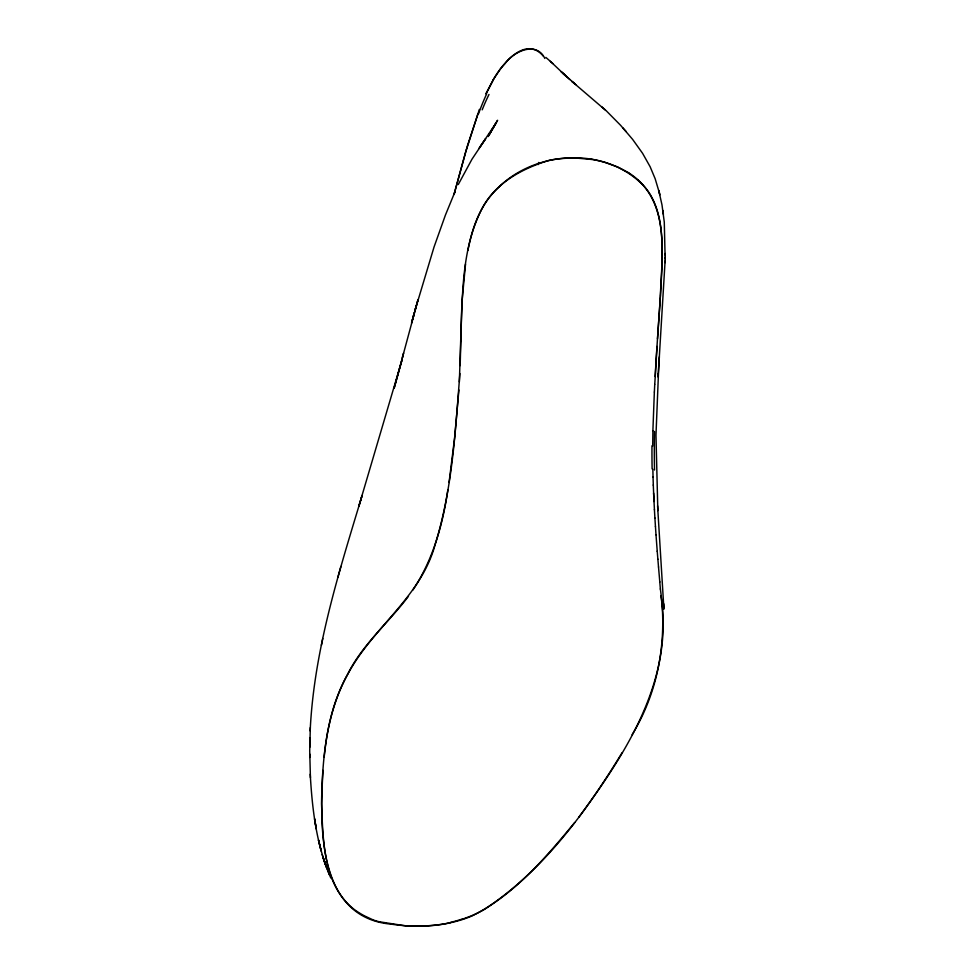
<?xml version="1.0" encoding="UTF-8"?>
<svg xmlns="http://www.w3.org/2000/svg" width="975" height="975" viewBox="0 0 975 975"><rect width="100%" height="100%" fill="white"/><g stroke="black" fill="none" stroke-linecap="round" stroke-linejoin="round"><path stroke-width="1.46" d="M310.33 727.569L309.709 750.738L310.428 777.721M652.702 446.16L652.909 430.828M665.157 258.899L664.28 222.068L661.988 204.884L658.747 190.466L659.904 194.829M460.858 341.445L461.004 333.572M309.733 747.362L309.928 737.612M658.881 364.077L665.108 260.947M665.218 255.109L665.255 253.5M460.809 341.494L460.163 365.601M460.956 333.548C462.564 291.269 462.211 246.297 482.406 207.919C495.909 182.483 522.99 168.175 549.595 160.229C558.468 158.523 567.548 157.926 576.566 158.121M665.084 262.665L665.194 257.229M652.897 430.621L654.347 392.108M654.359 391.974L654.749 384.43M310.16 730.921C313.95 650.13 338.934 572.313 362.127 495.434L358.898 506.062L402.309 358.91L394.156 388.196L417.873 300.263M459.359 381.895L461.931 302.311L465.526 264.115M459.883 373.523C455.398 430.718 452.4 489.011 435.252 544.123C421.249 596.968 372.499 627.632 347.843 674.152C325.869 713.493 322.335 759.622 321.518 803.778C323.164 840.133 322.835 885.251 354.547 909.699A106.641 77.305 -12.7 0 0 364.382 915.818L372.706 919.717A48.604 35.307 -12.9 0 0 379.202 921.753L406.027 925.921M654.761 384.223L657.028 346.43M655.188 376.508C657.113 337.972 660.818 299.532 662.171 260.971C662.305 238.485 662.001 214.354 650.191 194.427A82.448 65.41 -12.4 0 0 642.976 185.067M658.795 365.284L655.968 435.301L657.832 510.595M660.416 295.011C661.733 256.474 669.447 208.894 637.808 179.656M657.479 338.922L660.441 295.254M658.247 373.803L658.04 376.972L659.076 361.055M659.173 359.751L659.368 356.777M322.981 770.36C319.934 825.338 316.57 917.56 391.28 924.166C418.141 928.151 446.55 926.591 471.803 916.049C513.935 895.099 545.269 858.171 574.714 822.498M458.908 389.939L454.582 438.092L449.061 482.491M324.175 757.161C326.942 728.301 333.56 699.392 347.819 673.896C362.737 644.122 388.757 622.538 408.464 596.261M447.854 489.816C442.735 525.001 432.79 560.174 412.888 590.033M321.421 645.255L322.774 638.491M467.915 250.38C471.632 231.185 477.787 211.819 490.218 196.377A92.211 73.247 -12.3 0 1 499.505 186.591M403.321 354.059L402.395 357.667L403.626 353.096M414.363 312.938L413.497 316.253L416.033 306.625M454.569 192.502L454.033 194.452L467.293 146.262L477.969 113.77M455.081 190.552L466.111 150.321M417.922 299.788L415.228 309.66L434.058 246.967L445.441 215.036L455.179 191.307M337.874 577.31L340.897 566.463M466.16 150.516L479.371 109.395M486.135 93.697L494.118 78.305L500.321 69.091A74.441 59.755 -15.3 0 1 505.05 63.631C513.398 51.59 536.36 40.609 544.842 58.463M485.903 93.771L493.033 80.169M458.274 184.519L471.997 159.181L485.66 138.694L478.676 148.809M488.609 135.635L497.591 120.266L488.609 135.696M488.134 136.573L496.372 122.497L480.297 146.482M578.967 817.062C625.95 753.297 674.249 679.148 660.892 595.896M632.105 734.699C658.71 691.092 667.509 639.222 660.355 588.937M622.05 752.773C585.926 812.065 543.246 870.687 484.551 909.334A96.306 72.15 -9.4 0 1 470.596 916.159L461.833 919.425M493.021 80.23C501.601 64.472 525.403 34.966 543.258 56.062M499.432 186.53C537.335 150.187 605.28 146.725 642.952 185.092M450.34 922.655L444.295 923.934M437.166 924.983L425.746 925.957M425.332 925.982L414.826 926.25M414.436 926.25L406.429 925.945M576.968 158.133L591.862 159.473M628.656 172.733L617.894 167.054L605.487 162.569A107.993 85.459 -11.2 0 0 591.898 159.376M575.762 84.618L571.923 81.425L606.657 111.187L620.636 125.348L632.604 139.364L642.586 153.331L650.13 166.737L655.163 178.754L659.502 193.294M573.739 82.912L574.738 83.765L562.477 72.906M545.866 57.415L550.838 61.754M601.855 106.872L605.512 110.126M562.916 73.32L567.06 77.123L550.363 61.34M569.827 79.56L564.683 74.929M551.302 62.181L552.862 63.594M565.171 75.404L561.173 71.687L562.039 72.503M622.684 127.749L626.218 131.613M310.233 774.223C312.244 809.482 316.412 845.459 330.842 878.048M326.759 868.323L323.298 858.232L329.416 874.758M322.177 854.575L325.504 864.837L324.334 861.217M316.302 829.055L314.559 818.744L315.717 825.533M663.232 212.977L662.854 210.478L663.427 214.366M658.503 566.889L659.807 582.038M659.758 581.783L660.392 589.192M657.857 559.138L658.527 567.097M657.223 551.192L657.881 559.297M657.235 551.289L656.004 534.848M655.444 526.403L656.004 534.8M654.908 517.993L655.444 526.537M654.42 509.584L654.908 518.176M657.577 505.83L663.853 608.217M654.432 509.827L653.603 493.045M653.993 501.528L653.287 484.977M653.043 477.055L653.311 485.209M652.86 469.231L653.055 477.214M663.78 603.817L663.865 609.265M309.733 754.089L309.782 757.453M478.518 113.843A305.492 242.129 -17.2 0 1 486.696 93.819M628.619 172.77A83.119 65.52 -11.1 0 1 637.772 179.68M654.517 470.011A615.481 331.963 77 0 1 654.493 431.474M482.198 109.834A242.787 190.783 -18.4 0 1 488.987 94.477M444.283 923.861A66.263 47.263 -9.9 0 1 437.166 924.909M461.736 919.218A103.265 76.147 -9.7 0 1 450.279 922.435M652.117 468.914A594.774 322.128 76.9 0 1 651.97 445.807M538.688 162.557L538.2 164.58L538.736 162.508M412.449 319.654L411.572 323.018L414.229 313.048L412.449 319.654M321.141 850.809L318.508 840.097L321.141 850.809"/></g></svg>
